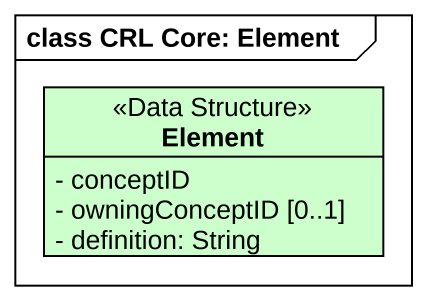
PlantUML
@startuml
mainframe class CRL Core: Element
hide circle
hide empty members
skinparam classAttributeIconSize 0
class Element <<Data Structure>> #CCFFCC {
  - conceptID
  - owningConceptID [0..1]
  - definition: String
}
@enduml
